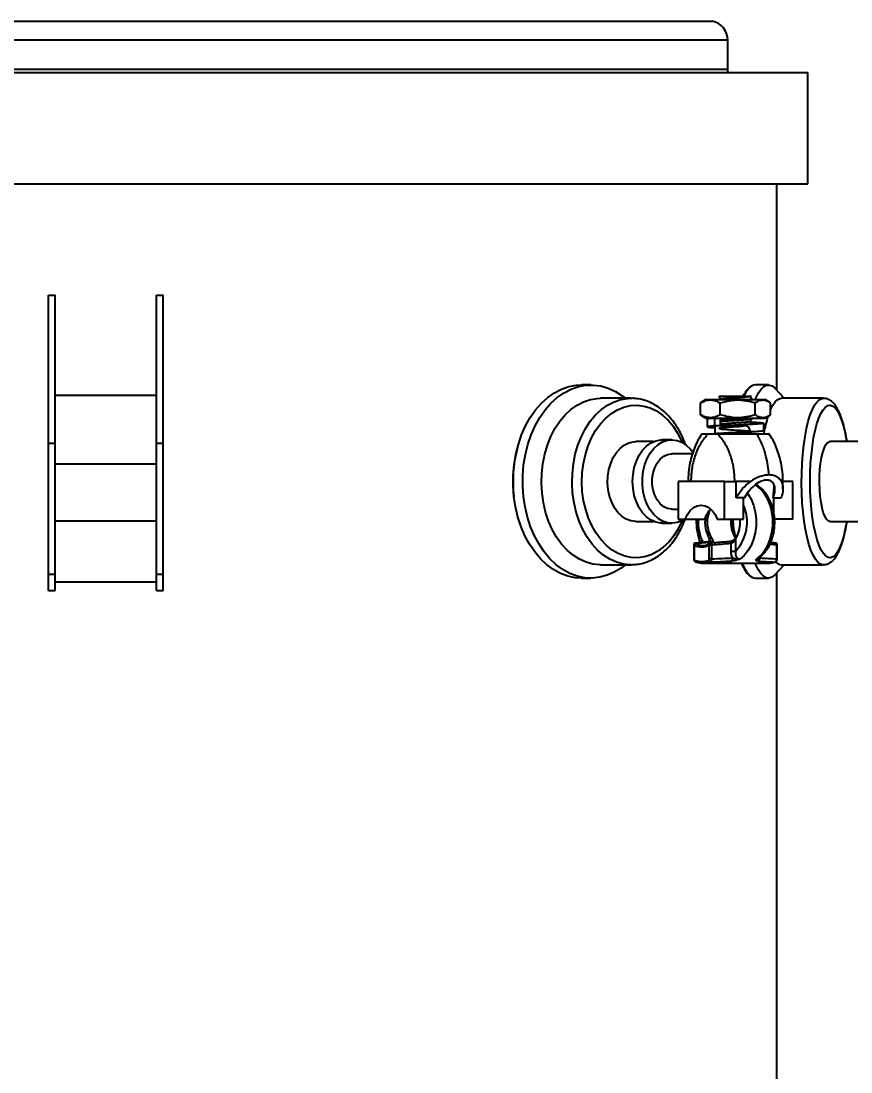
# Model space of a CAD drawing. Header units: millimetres. Extents: x 0 to 6631, y 0 to 4689.
# Drawn here: x 2549.6 to 2803.2, y 3324.1 to 3645.2 of the extents above; entities that cross this region are included whole.
import ezdxf

# ---------------------------------------------------------------- set-up
doc = ezdxf.new("R2010")
doc.units = ezdxf.units.MM
doc.header["$LTSCALE"] = 13
doc.layers.add('几何体', color=7, linetype='Continuous')
doc.layers.add('尺寸', color=3, linetype='Continuous')
doc.styles.add('SLDTEXTSTYLE0', font='hyswlongfangsong.ttf')
doc.dimstyles.new('SLDDIMSTYLE0', dxfattribs={"dimtxt": 50, "dimasz": 40.8, "dimexe": 0, "dimexo": 0.0625, "dimgap": 12.5, "dimtad": 2, "dimdec": 0, "dimrnd": 1e-09, "dimzin": 12, "dimdsep": 46, "dimtxsty": 'SLDTEXTSTYLE0', "dimsah": 1, "dimcen": 0.09, "dimadec": 0, "dimazin": 3, "dimtfac": 1, "dimtdec": 0, "dimtmove": 0, "dimatfit": 0, "dimfxl": 1, "dimfrac": 2, "dimtolj": 1, "dimtzin": 12, "dimarcsym": 0})

# ---------------------------------------------------------------- blocks, each defined once
blk = doc.blocks.new('*D23')
at = {"layer": 'Defpoints', "color": 0, "transparency": 16777216}
for p in [(2605.65, 3931.18), (2575.53, 2610.03), (2915.51, 2610.03)]:
    blk.add_point(p, dxfattribs=at)
at = {"layer": '尺寸', "color": 0, "lineweight": -2, "transparency": 16777216}
for p, q in [((2605.71, 3931.18), (2915.51, 3931.18)), ((2915.51, 3890.38), (2915.51, 2650.83)), ((2575.59, 2610.03), (2915.51, 2610.03))]:
    blk.add_line(p, q, dxfattribs=at)
at = {"layer": '尺寸', "color": 0, "transparency": 16777216}
for points in [[(2908.71, 3890.38), (2922.31, 3890.38), (2915.51, 3931.18)], [(2908.71, 2650.83), (2922.31, 2650.83), (2915.51, 2610.03)]]:
    blk.add_solid(points, dxfattribs=at)
at = {"layer": '尺寸', "color": 0, "transparency": 16777216, "insert": (2953.01, 3270.6), "char_height": 50, "attachment_point": 5, "rotation": 90, "style": 'SLDTEXTSTYLE0'}
blk.add_mtext('\\A1;1321', dxfattribs=at)

msp = doc.modelspace()

# ---------------------------------------------------------------- linework, layer by layer
at = {"layer": '几何体'}
for p, q in [((2390.23, 3645.23), (2760.83, 3645.23)), ((2765.53, 3639.37), (2385.53, 3639.37)), ((2765.53, 3630.53), (2765.53, 3639.37)), ((2362.21, 3629.53), (2790.03, 3629.53)), ((2385.53, 3630.53), (2575.53, 3630.53)), ((2575.53, 3630.53), (2765.53, 3630.53)), ((2790.03, 3595.53), (2790.03, 3629.53)), ((2362.21, 3595.53), (2790.03, 3595.53)), ((2780.53, 3532.43), (2780.53, 3595.53)), ((2558.03, 3561.46), (2560.03, 3561.46)), ((2558.03, 3516.2), (2558.03, 3561.46)), ((2560.03, 3516.2), (2560.03, 3561.46)), ((2591.03, 3561.46), (2593.03, 3561.46)), ((2591.03, 3516.2), (2591.03, 3561.46)), ((2593.03, 3516.2), (2593.03, 3561.46)), ((2723.74, 3534.03), (2720.83, 3534.03)), ((2777.99, 3534.03), (2774.01, 3534.03)), ((2782.83, 3529.96), (2780.04, 3532.95)), ((2560.03, 3530.88), (2591.03, 3530.88)), ((2735.96, 3529.96), (2726.62, 3529.96)), ((2735.96, 3529.96), (2736.38, 3529.95)), ((2758.9, 3529.63), (2757.57, 3528.77)), ((2758.9, 3529.63), (2776.94, 3529.63)), ((2762.92, 3530.56), (2762.92, 3530.33)), ((2762.92, 3530.56), (2764.39, 3530.56)), ((2772.92, 3529.63), (2772.92, 3529.78)), ((2778.28, 3528.77), (2776.94, 3529.63)), ((2794.69, 3529.96), (2781.93, 3529.96)), ((2757.58, 3528.75), (2757.21, 3528.53)), ((2757.21, 3524.93), (2757.21, 3528.53)), ((2763.23, 3524.93), (2763.23, 3528.53)), ((2773.94, 3524.93), (2773.94, 3528.53)), ((2778.63, 3524.93), (2778.63, 3528.53)), ((2757.21, 3524.93), (2757.58, 3524.72)), ((2757.56, 3524.68), (2758.9, 3523.83)), ((2758.9, 3523.83), (2776.94, 3523.83)), ((2759.3, 3523.55), (2759.3, 3521.25)), ((2761.55, 3521.53), (2761.55, 3523.83)), ((2763.17, 3524.07), (2763.31, 3523.81)), ((2763.36, 3523.87), (2763.25, 3523.64)), ((2763.25, 3523.83), (2763.25, 3521.53)), ((2772.92, 3523.62), (2772.92, 3523.83)), ((2776.94, 3523.83), (2778.28, 3524.68)), ((2763.25, 3521.53), (2761.55, 3521.53)), ((2761.55, 3521.43), (2761.55, 3519.13)), ((2763.25, 3522.01), (2763.31, 3521.9)), ((2763.36, 3521.95), (2763.25, 3521.73)), ((2776.54, 3520.05), (2776.54, 3522.35)), ((2742.87, 3516.72), (2737.46, 3516.72)), ((2748.48, 3517.28), (2745.51, 3517.28)), ((2759.58, 3519.13), (2762.4, 3519.13)), ((2767.93, 3519.44), (2767.93, 3519.44)), ((2806.76, 3516.72), (2796.73, 3516.72)), ((2558.03, 3516.2), (2560.03, 3516.2)), ((2558.03, 3476.2), (2558.03, 3516.2)), ((2560.03, 3476.2), (2560.03, 3516.2)), ((2591.03, 3516.2), (2593.03, 3516.2)), ((2591.03, 3476.2), (2591.03, 3516.2)), ((2593.03, 3476.2), (2593.03, 3516.2)), ((2560.03, 3509.95), (2591.03, 3509.95)), ((2754.77, 3513.03), (2748.48, 3513.03)), ((2750.38, 3504.53), (2750.38, 3493.03)), ((2764.53, 3504.53), (2750.38, 3504.53)), ((2764.53, 3493.03), (2764.53, 3504.53)), ((2764.53, 3504.53), (2768.1, 3504.53)), ((2768.1, 3499.53), (2768.1, 3504.53)), ((2778.11, 3506.53), (2778.02, 3506.53)), ((2782.42, 3502.27), (2782.42, 3504.53)), ((2785.46, 3504.53), (2782.42, 3504.53)), ((2785.46, 3493.03), (2785.46, 3504.53)), ((2770.68, 3499.53), (2771.9, 3501.49)), ((2770.4, 3499.53), (2768.1, 3499.53)), ((2770.68, 3499.53), (2770.4, 3499.53)), ((2770.4, 3493.03), (2770.4, 3499.53)), ((2779.59, 3499.53), (2779.31, 3499.53)), ((2779.59, 3499.53), (2781.89, 3499.53)), ((2779.59, 3495.21), (2779.59, 3499.53)), ((2701.24, 3493.87), (2701.28, 3493.7)), ((2748.48, 3496.03), (2750.38, 3496.03)), ((2560.03, 3492.54), (2591.03, 3492.54)), ((2701.28, 3493.7), (2701.34, 3493.51)), ((2701.34, 3493.51), (2701.36, 3493.46)), ((2737.46, 3492.33), (2742.87, 3492.33)), ((2745.51, 3491.78), (2748.48, 3491.78)), ((2750.38, 3493.03), (2752.58, 3493.03)), ((2752.58, 3493.03), (2758.45, 3493.03)), ((2762.33, 3493.03), (2764.53, 3493.03)), ((2764.53, 3493.03), (2770.4, 3493.03)), ((2785.46, 3493.03), (2779.85, 3493.03)), ((2796.73, 3492.33), (2806.76, 3492.33)), ((2755.15, 3485.2), (2755.15, 3480.9)), ((2755.3, 3485.2), (2755.15, 3485.2)), ((2755.3, 3485.2), (2755.3, 3480.9)), ((2759.9, 3485.2), (2760.56, 3485.2)), ((2759.9, 3480.9), (2759.9, 3485.2)), ((2760, 3486.12), (2760, 3486.92)), ((2760.43, 3486.17), (2760.41, 3486.16)), ((2760.56, 3485.2), (2760.56, 3480.9)), ((2766.24, 3486.17), (2766.23, 3486.17)), ((2766.59, 3483.18), (2766.59, 3485.67)), ((2767.92, 3486.92), (2767.92, 3483.18)), ((2780.58, 3480.9), (2780.58, 3485.2)), ((2780.58, 3485.2), (2780.69, 3485.2)), ((2780.69, 3480.9), (2780.69, 3485.2)), ((2767.92, 3483.18), (2766.59, 3483.18)), ((2726.62, 3479.09), (2735.96, 3479.09)), ((2755.15, 3480.9), (2755.3, 3480.9)), ((2757.95, 3479.56), (2777.89, 3479.56)), ((2760.56, 3480.9), (2759.9, 3480.9)), ((2780.04, 3476.1), (2782.83, 3479.09)), ((2780.69, 3480.9), (2780.58, 3480.9)), ((2781.93, 3479.09), (2794.69, 3479.09)), ((2558.03, 3476.2), (2560.03, 3476.2)), ((2558.03, 3471.22), (2558.03, 3476.2)), ((2560.03, 3471.22), (2560.03, 3476.2)), ((2591.03, 3476.2), (2593.03, 3476.2)), ((2591.03, 3471.22), (2591.03, 3476.2)), ((2593.03, 3471.22), (2593.03, 3476.2)), ((2720.83, 3475.02), (2723.74, 3475.02)), ((2774.01, 3475.02), (2777.99, 3475.02)), ((2780.53, 2962.95), (2780.53, 3476.62)), ((2560.03, 3473.9), (2591.03, 3473.9)), ((2558.03, 3471.22), (2560.03, 3471.22)), ((2591.03, 3471.22), (2593.03, 3471.22))]:
    msp.add_line(p, q, dxfattribs=at)
at = {"layer": '几何体', "flags": 128}
for points in [[(2765.7, 3629.53), (2765.59, 3629.94), (2765.53, 3630.53)], [(2701.43, 3493.66), (2700.7, 3496.74), (2700.22, 3499.92), (2699.99, 3503.15), (2700.01, 3506.4), (2700.28, 3509.63), (2700.8, 3512.8), (2701.57, 3515.86), (2702.57, 3518.79), (2703.79, 3521.55), (2705.21, 3524.09), (2706.83, 3526.41), (2708.62, 3528.45), (2710.55, 3530.21), (2712.61, 3531.65), (2714.77, 3532.76), (2717.01, 3533.53), (2719.28, 3533.95), (2720.83, 3534.03)], [(2704.35, 3493.66), (2703.62, 3496.74), (2703.13, 3499.92), (2702.9, 3503.15), (2702.92, 3506.4), (2703.19, 3509.63), (2703.71, 3512.8), (2704.48, 3515.86), (2705.48, 3518.79), (2706.7, 3521.55), (2708.13, 3524.09), (2709.74, 3526.41), (2711.53, 3528.45), (2713.46, 3530.21), (2715.52, 3531.65), (2717.68, 3532.76), (2719.92, 3533.53), (2722.2, 3533.95), (2724.5, 3534.01), (2726.78, 3533.72), (2729.04, 3533.07), (2731.23, 3532.07), (2733.32, 3530.74), (2734.32, 3529.96)], [(2773.98, 3529.63), (2774.23, 3530.21), (2774.98, 3531.65), (2775.78, 3532.76), (2776.59, 3533.53), (2777.43, 3533.95), (2778.27, 3534.01), (2779.11, 3533.72), (2779.93, 3533.07), (2780.04, 3532.95)], [(2709.91, 3495.16), (2709.24, 3498.02), (2708.82, 3500.97), (2708.65, 3503.98), (2708.73, 3506.99), (2709.06, 3509.96), (2709.64, 3512.86), (2710.45, 3515.65), (2711.5, 3518.27), (2712.75, 3520.71), (2714.2, 3522.92), (2715.83, 3524.86), (2717.6, 3526.53), (2719.51, 3527.88), (2721.51, 3528.91), (2723.59, 3529.59), (2725.7, 3529.92), (2726.62, 3529.96)], [(2719.25, 3495.16), (2718.58, 3498.02), (2718.16, 3500.97), (2717.99, 3503.98), (2718.07, 3506.99), (2718.4, 3509.96), (2718.98, 3512.86), (2719.79, 3515.65), (2720.84, 3518.27), (2722.09, 3520.71), (2723.54, 3522.92), (2725.17, 3524.86), (2726.94, 3526.53), (2728.85, 3527.88), (2730.85, 3528.91), (2732.93, 3529.59), (2735.04, 3529.92), (2735.96, 3529.96)], [(2770.26, 3530.66), (2770.58, 3531.23), (2770.83, 3531.61)], [(2778.63, 3526.54), (2779.32, 3527.88), (2780.06, 3528.91), (2780.82, 3529.59), (2781.59, 3529.92), (2781.93, 3529.96)], [(2788.57, 3495.16), (2788.32, 3498.02), (2788.17, 3500.97), (2788.11, 3503.98), (2788.14, 3506.99), (2788.26, 3509.96), (2788.47, 3512.86), (2788.77, 3515.65), (2789.15, 3518.27), (2789.61, 3520.71), (2790.14, 3522.92), (2790.74, 3524.86), (2791.39, 3526.53), (2792.08, 3527.88), (2792.82, 3528.91), (2793.58, 3529.59), (2794.35, 3529.92), (2794.66, 3529.96)], [(2722.14, 3495.94), (2721.51, 3498.67), (2721.12, 3501.48), (2720.98, 3504.35), (2721.09, 3507.21), (2721.44, 3510.04), (2722.04, 3512.78), (2722.88, 3515.4), (2723.93, 3517.85), (2725.19, 3520.1), (2726.64, 3522.11), (2728.25, 3523.86), (2730, 3525.32), (2731.86, 3526.45), (2733.81, 3527.26), (2735.82, 3527.72), (2737.84, 3527.83), (2739.87, 3527.59), (2741.85, 3527), (2743.77, 3526.07), (2745.6, 3524.81), (2747.3, 3523.24), (2748.85, 3521.39), (2750.23, 3519.28), (2751.41, 3516.95), (2751.62, 3516.48)], [(2791.12, 3495.94), (2790.89, 3498.67), (2790.75, 3501.48), (2790.7, 3504.35), (2790.74, 3507.21), (2790.87, 3510.04), (2791.09, 3512.78), (2791.4, 3515.4), (2791.78, 3517.85), (2792.24, 3520.1), (2792.77, 3522.11), (2793.36, 3523.86), (2794, 3525.32), (2794.68, 3526.45), (2795.4, 3527.26), (2796.13, 3527.72), (2796.87, 3527.83), (2797.61, 3527.59), (2798.34, 3527), (2799.04, 3526.07), (2799.71, 3524.81), (2800.33, 3523.24), (2800.9, 3521.39), (2801.41, 3519.28), (2801.84, 3516.95), (2801.88, 3516.72)], [(2729.45, 3500.03), (2729.02, 3502.01), (2728.85, 3504.07), (2728.91, 3506.13), (2729.23, 3508.15), (2729.78, 3510.07), (2730.55, 3511.82), (2731.53, 3513.37), (2732.67, 3514.66), (2733.95, 3515.66), (2735.33, 3516.34), (2736.77, 3516.68), (2737.46, 3516.72)], [(2736.49, 3504.53), (2736.62, 3506.68), (2737, 3508.77), (2737.63, 3510.74), (2738.49, 3512.54), (2739.55, 3514.1), (2740.78, 3515.38), (2742.14, 3516.36), (2743.61, 3516.99), (2745.12, 3517.26), (2745.51, 3517.28)], [(2752.37, 3493.03), (2751.53, 3492.53), (2750.08, 3491.98), (2748.59, 3491.78), (2747.09, 3491.93), (2745.63, 3492.43), (2744.25, 3493.26), (2742.99, 3494.41), (2741.88, 3495.84), (2740.95, 3497.5), (2740.23, 3499.37), (2739.74, 3501.37), (2739.49, 3503.47), (2739.49, 3505.59), (2739.74, 3507.68), (2740.23, 3509.69), (2740.95, 3511.55), (2741.88, 3513.22), (2742.99, 3514.64), (2744.25, 3515.79), (2745.63, 3516.62), (2747.09, 3517.12), (2748.59, 3517.28), (2750.08, 3517.07), (2751.53, 3516.52), (2752.89, 3515.64), (2754.14, 3514.45), (2754.93, 3513.43)], [(2793.8, 3500.03), (2793.65, 3502.01), (2793.58, 3504.07), (2793.61, 3506.13), (2793.72, 3508.15), (2793.92, 3510.07), (2794.21, 3511.82), (2794.56, 3513.37), (2794.98, 3514.66), (2795.45, 3515.66), (2795.95, 3516.34), (2796.48, 3516.68), (2796.73, 3516.72)], [(2748.48, 3496.03), (2748.38, 3496.03), (2747.15, 3496.24), (2745.97, 3496.8), (2744.9, 3497.7), (2743.98, 3498.88), (2743.25, 3500.31), (2742.75, 3501.92), (2742.5, 3503.65), (2742.5, 3505.41), (2742.75, 3507.13), (2743.25, 3508.74), (2743.98, 3510.17), (2744.9, 3511.36), (2745.97, 3512.25), (2747.15, 3512.82), (2748.38, 3513.03), (2748.48, 3513.03)], [(2745.51, 3491.78), (2745.12, 3491.79), (2743.61, 3492.06), (2742.14, 3492.7), (2740.78, 3493.67), (2739.55, 3494.96), (2738.49, 3496.52), (2737.63, 3498.31), (2737, 3500.28), (2736.62, 3502.37), (2736.49, 3504.53)], [(2774.35, 3480.83), (2775.65, 3481.94), (2776.8, 3483.34), (2777.76, 3485), (2778.5, 3486.87), (2779.01, 3488.89), (2779.27, 3491), (2779.27, 3493.15), (2779.01, 3495.26), (2778.5, 3497.28), (2777.75, 3499.15), (2776.79, 3500.8), (2775.64, 3502.2), (2774.34, 3503.3), (2773.96, 3503.55)], [(2771.58, 3500.96), (2771.7, 3500.8), (2772.66, 3499.15), (2773.41, 3497.28), (2773.92, 3495.26), (2774.18, 3493.15), (2774.18, 3491), (2773.92, 3488.89), (2773.41, 3486.87), (2772.67, 3485), (2771.71, 3483.34), (2770.56, 3481.94), (2769.26, 3480.83)], [(2737.46, 3492.33), (2737.42, 3492.33), (2735.96, 3492.52), (2734.55, 3493.05), (2733.22, 3493.91), (2732.01, 3495.08), (2730.96, 3496.51), (2730.1, 3498.18), (2729.45, 3500.03)], [(2752.58, 3493.03), (2753.23, 3494.47), (2754.09, 3495.67), (2755.11, 3496.57), (2756.25, 3497.14), (2757.46, 3497.33), (2758.66, 3497.14), (2759.8, 3496.57), (2760.83, 3495.67), (2761.68, 3494.47), (2762.33, 3493.03)], [(2796.73, 3492.33), (2796.72, 3492.33), (2796.19, 3492.52), (2795.67, 3493.05), (2795.18, 3493.91), (2794.74, 3495.08), (2794.35, 3496.51), (2794.04, 3498.18), (2793.8, 3500.03)], [(2726.62, 3479.09), (2726.48, 3479.09), (2724.35, 3479.3), (2722.26, 3479.85), (2720.23, 3480.76), (2718.29, 3481.99), (2716.46, 3483.55), (2714.78, 3485.39), (2713.26, 3487.51), (2711.93, 3489.87), (2710.81, 3492.43), (2709.91, 3495.16)], [(2736, 3479.09), (2735.82, 3479.09), (2733.69, 3479.3), (2731.6, 3479.85), (2729.57, 3480.76), (2727.63, 3481.99), (2725.8, 3483.55), (2724.12, 3485.39), (2722.6, 3487.51), (2721.27, 3489.87), (2720.15, 3492.43), (2719.25, 3495.16)], [(2751.62, 3492.58), (2751.54, 3492.41), (2750.39, 3490.05), (2749.03, 3487.91), (2747.5, 3486.03), (2745.81, 3484.43), (2744, 3483.13), (2742.1, 3482.15), (2740.12, 3481.52), (2738.1, 3481.23), (2736.07, 3481.3), (2734.06, 3481.71), (2732.1, 3482.48), (2730.23, 3483.58), (2728.46, 3484.99), (2726.83, 3486.71), (2725.37, 3488.69), (2724.08, 3490.91), (2723, 3493.34), (2722.14, 3495.94)], [(2794.67, 3479.09), (2794.64, 3479.09), (2793.86, 3479.3), (2793.09, 3479.85), (2792.35, 3480.76), (2791.64, 3481.99), (2790.97, 3483.55), (2790.35, 3485.39), (2789.8, 3487.51), (2789.31, 3489.87), (2788.9, 3492.43), (2788.57, 3495.16)], [(2801.88, 3492.33), (2801.46, 3490.05), (2800.97, 3487.91), (2800.41, 3486.03), (2799.79, 3484.43), (2799.13, 3483.13), (2798.43, 3482.15), (2797.71, 3481.52), (2796.97, 3481.23), (2796.22, 3481.3), (2795.49, 3481.71), (2794.77, 3482.48), (2794.09, 3483.58), (2793.44, 3484.99), (2792.84, 3486.71), (2792.31, 3488.69), (2791.84, 3490.91), (2791.44, 3493.34), (2791.12, 3495.94)], [(2720.83, 3475.02), (2718.93, 3475.14), (2716.66, 3475.62), (2714.43, 3476.44), (2712.29, 3477.61), (2710.24, 3479.1), (2708.33, 3480.9), (2706.57, 3482.99), (2704.98, 3485.34), (2703.58, 3487.92), (2702.4, 3490.7), (2701.43, 3493.66)], [(2734.32, 3479.09), (2733.01, 3478.09), (2730.89, 3476.8), (2728.69, 3475.86), (2726.43, 3475.26), (2724.14, 3475.02), (2721.84, 3475.14), (2719.57, 3475.62), (2717.34, 3476.44), (2715.2, 3477.61), (2713.16, 3479.1), (2711.24, 3480.9), (2709.48, 3482.99), (2707.89, 3485.34), (2706.5, 3487.92), (2705.31, 3490.7), (2704.35, 3493.66)], [(2760.56, 3485.2), (2760.55, 3485.32), (2760.51, 3485.44), (2760.46, 3485.54), (2760.4, 3485.62), (2760.33, 3485.67), (2760.25, 3485.69), (2760.22, 3485.69)], [(2766.59, 3485.67), (2766.57, 3485.8), (2766.53, 3485.92), (2766.47, 3486.03), (2766.4, 3486.11), (2766.32, 3486.15), (2766.24, 3486.17), (2766.24, 3486.17)], [(2767.92, 3487.25), (2767.89, 3487.25), (2767.83, 3487.26)], [(2755.84, 3479.93), (2755.77, 3479.94), (2755.71, 3479.96), (2755.66, 3480.01), (2755.61, 3480.07), (2755.58, 3480.14), (2755.56, 3480.23), (2755.56, 3480.32), (2755.57, 3480.41)], [(2780.04, 3476.1), (2779.8, 3475.86), (2778.98, 3475.26), (2778.14, 3475.02), (2777.3, 3475.14), (2776.46, 3475.62), (2775.65, 3476.44), (2774.87, 3477.61), (2774.12, 3479.1), (2773.92, 3479.56)], [(2780.08, 3479.94), (2780.07, 3479.94), (2780, 3479.93)]]:
    msp.add_lwpolyline(points, dxfattribs=at)
at = {"layer": '几何体'}
for centre, radius, start, end in [((2759.53, 3639.37), 6, 0, 77.4982), ((2779.05, 3526.7), 9.45, 139.5179, 155.0946), ((2774.23, 3531.12), 2.92, 94.164, 143.9239), ((2817.17, 3512.05), 41.24, 162.5827, 170.0065), ((2740.32, 3504.52), 40.38, 165.7968, 186.4822), ((2758.33, 3492.14), 13.12, 316.929, 23.1652), ((2765.38, 3490.81), 7.28, 133.27, 162.2537), ((2768.61, 3492.09), 9.34, 156.9398, 211.1312), ((2770.09, 3491.95), 13.56, 175.4652, 206.8077), ((2768.55, 3492.06), 9.97, 170.4757, 211.0413), ((2775.66, 3492.02), 9.16, 173.6878, 211.3073), ((2842.2, 3501.3), 76.01, 186.2472, 189.9497), ((2842.92, 3501.14), 76.37, 186.1023, 190.4597), ((2759.58, 3492.01), 9.77, 328.632, 5.9914), ((2760.18, 3492.02), 9.16, 328.6927, 6.3122), ((2755.65, 3485.2), 0.5, 94.7848, 180), ((2755.9, 3485.03), 0.625, 99.0266, 164.6368), ((2757.6, 3488.48), 4.01, 234.9833, 305.0167), ((2755.63, 3485.37), 0.321, 58.4671, 94.5217), ((2757.95, 3488.71), 3.74, 234.9833, 305.0167), ((2760.22, 3485.35), 0.355, 133.2321, 206.2088), ((2760.25, 3485.2), 0.5, 93.8311, 123.808), ((2760.7, 3486.38), 0.884, 95.519, 142.214), ((2760.45, 3485.83), 0.335, 50.187, 95.6652), ((2768.09, 3487.11), 0.258, 161.3251, 226.5901), ((2767.99, 3487.09), 0.172, 82.6379, 143.4439), ((2780.19, 3485.2), 0.5, 0, 85.2152), ((2780.14, 3485.26), 0.447, 352.1429, 77.8582), ((2766.01, 3481.04), 1.04, 307.5283, 6.816), ((2774.36, 3481.14), 1.04, 297.6333, 1.6487), ((2757.6, 3486.17), 6.1, 250.5778, 289.4222), ((2757.95, 3485.92), 6.35, 250.5778, 289.4222), ((2760.16, 3480.46), 0.538, 184.6038, 259.5179), ((2782.53, 3485.03), 13.95, 203.0786, 213.4459), ((2781.21, 3483.8), 12.03, 200.6041, 219.1718), ((2777.88, 3485.98), 6.41, 270.1089, 289.3588), ((2782.1, 3481.52), 2.43, 221.1882, 266.0722), ((2774.26, 3477.99), 2.98, 216.9358, 265.2772)]:
    msp.add_arc(centre, radius, start, end, dxfattribs=at)
for centre, major_axis, ratio, start_param, end_param in [((2737.25, 3492.06), (43.35, 0), 0.1638, 5.154621, 5.28286), ((2737.56, 3492.06), (53.74, 0), 0.141421, 5.154621, 5.28286), ((2798.98, 3492.06), (42.99, 0), 0.176777, 4.213252, 4.270157), ((2741.08, 3492.06), (81.32, 0), 0.141421, 4.954355, 5.037412), ((2796.17, 3492.06), (65.05, 0), 0.176777, 4.387366, 4.470423), ((2740.45, 3492.06), (82.02, 0), 0.152394, 4.953806, 5.037412), ((2795.39, 3492.06), (64.35, 0), 0.19426, 4.387366, 4.470972)]:
    msp.add_ellipse(centre, major_axis=major_axis, ratio=ratio, start_param=start_param, end_param=end_param, dxfattribs=at)
for points, knots in [([(2771.54, 3532.66), (2771.4, 3532.52), (2771.18, 3532.3), (2770.98, 3531.96), (2770.91, 3531.83)], [0, 0, 0, 0, 0.62368, 1, 1, 1, 1]), ([(2752.64, 3515.78), (2752.42, 3516.39), (2751.89, 3517.85), (2750.81, 3519.98), (2749.46, 3522.17), (2747.92, 3524.13), (2746.22, 3525.85), (2744.39, 3527.29), (2742.44, 3528.44), (2740.42, 3529.28), (2738.4, 3529.81), (2737.05, 3529.9), (2736.42, 3529.94)], [0, 0, 0, 0, 0.074455, 0.179455, 0.28452, 0.389543, 0.494372, 0.598791, 0.70256, 0.805476, 0.907462, 1, 1, 1, 1]), ([(2757.21, 3528.53), (2757.74, 3528.79), (2758.8, 3529.34), (2760.38, 3529.53), (2761.87, 3529.23), (2762.77, 3528.76), (2763.23, 3528.53)], [0, 0, 0, 0, 0.267276, 0.541818, 0.768445, 1, 1, 1, 1]), ([(2764.39, 3530.56), (2763.99, 3530.52), (2763.21, 3530.44), (2762.79, 3530.37), (2762.92, 3530.33), (2762.92, 3530.33)], [0, 0, 0, 0, 0.500779, 0.998775, 1, 1, 1, 1]), ([(2762.92, 3530.32), (2762.99, 3530.19), (2763.11, 3529.94), (2763.24, 3529.69), (2763.31, 3529.56)], [0, 0, 0, 0, 0.500002, 1, 1, 1, 1]), ([(2763.23, 3528.53), (2764.48, 3528.87), (2766.62, 3529.46), (2769.81, 3529.48), (2772.12, 3529.08), (2773.48, 3528.66), (2773.94, 3528.53)], [0, 0, 0, 0, 0.356439, 0.608129, 0.868454, 1, 1, 1, 1]), ([(2772.53, 3530.54), (2772.53, 3530.54), (2772.57, 3530.5), (2772.29, 3530.41), (2771.27, 3530.29), (2769.73, 3530.17), (2767.92, 3530.05), (2766.1, 3529.93), (2764.59, 3529.81), (2763.62, 3529.71), (2763.49, 3529.64), (2763.44, 3529.62)], [0, 0, 0, 0, 0.011041, 0.141807, 0.271691, 0.401574, 0.53234, 0.66198, 0.792346, 0.922711, 1, 1, 1, 1]), ([(2764.39, 3530.56), (2764.83, 3530.56), (2765.71, 3530.56), (2767.38, 3530.56), (2769.04, 3530.56), (2770.56, 3530.56), (2771.74, 3530.56), (2772.45, 3530.56), (2772.6, 3530.56), (2772.53, 3530.56), (2772.51, 3530.56)], [0, 0, 0, 0, 0.1408, 0.281601, 0.422095, 0.560119, 0.697396, 0.832652, 0.966706, 1, 1, 1, 1]), ([(2772.92, 3529.78), (2772.89, 3529.74), (2772.84, 3529.69), (2772.35, 3529.64), (2772.25, 3529.63)], [0, 0, 0, 0, 0.7879544, 1, 1, 1, 1]), ([(2772.92, 3529.79), (2772.85, 3529.92), (2772.73, 3530.17), (2772.6, 3530.42), (2772.54, 3530.54)], [0, 0, 0, 0, 0.500002, 1, 1, 1, 1]), ([(2773.94, 3528.53), (2774.35, 3528.79), (2775.18, 3529.34), (2776.41, 3529.53), (2777.58, 3529.23), (2778.28, 3528.76), (2778.63, 3528.53)], [0, 0, 0, 0, 0.267276, 0.541818, 0.768445, 1, 1, 1, 1]), ([(2801.96, 3516.72), (2801.92, 3517.04), (2801.75, 3518.18), (2801.39, 3519.99), (2800.88, 3522.11), (2800.29, 3524.02), (2799.61, 3525.72), (2798.83, 3527.21), (2797.97, 3528.37), (2797.04, 3529.21), (2796.09, 3529.72), (2795.26, 3529.97), (2794.78, 3529.93), (2794.64, 3529.92)], [0, 0, 0, 0, 0.042484, 0.151754, 0.261796, 0.373015, 0.486062, 0.601963, 0.721793, 0.813517, 0.894219, 0.969901, 1, 1, 1, 1]), ([(2763.23, 3524.93), (2762.7, 3524.66), (2761.64, 3524.12), (2760.06, 3523.93), (2758.56, 3524.23), (2757.66, 3524.69), (2757.21, 3524.93)], [0, 0, 0, 0, 0.267276, 0.541818, 0.768445, 1, 1, 1, 1]), ([(2761.55, 3523.83), (2761.09, 3523.79), (2760.16, 3523.73), (2759.42, 3523.63), (2759.37, 3523.57), (2759.35, 3523.54)], [0, 0, 0, 0, 0.35429, 0.711023, 1, 1, 1, 1]), ([(2773.94, 3524.93), (2773.48, 3524.79), (2772.15, 3524.38), (2769.84, 3523.98), (2766.65, 3523.99), (2764.48, 3524.58), (2763.23, 3524.93)], [0, 0, 0, 0, 0.131547, 0.383647, 0.643559, 1, 1, 1, 1]), ([(2771.79, 3523.83), (2771.69, 3523.81), (2771.24, 3523.76), (2769.85, 3523.67), (2767.93, 3523.55), (2765.94, 3523.43), (2764.34, 3523.31), (2763.39, 3523.22), (2763.26, 3523.18), (2763.25, 3523.17)], [0, 0, 0, 0, 0.0567076, 0.2398679, 0.424271, 0.6070886, 0.7909277, 0.9747669, 1, 1, 1, 1]), ([(2772.92, 3523.62), (2772.84, 3523.58), (2772.69, 3523.5), (2771.54, 3523.38), (2769.89, 3523.26), (2767.92, 3523.14), (2765.95, 3523.02), (2764.34, 3522.9), (2763.39, 3522.81), (2763.26, 3522.77), (2763.25, 3522.76)], [0, 0, 0, 0, 0.140379, 0.280153, 0.419926, 0.560648, 0.700161, 0.840452, 0.980744, 1, 1, 1, 1]), ([(2772.51, 3522.86), (2772.45, 3522.82), (2772.31, 3522.74), (2771.26, 3522.62), (2769.74, 3522.51), (2767.92, 3522.38), (2766.1, 3522.27), (2764.59, 3522.15), (2763.62, 3522.04), (2763.49, 3521.98), (2763.44, 3521.95)], [0, 0, 0, 0, 0.123439, 0.256102, 0.388766, 0.52233, 0.654745, 0.787901, 0.921057, 1, 1, 1, 1]), ([(2772.54, 3522.86), (2772.6, 3522.98), (2772.73, 3523.23), (2772.85, 3523.48), (2772.92, 3523.61)], [0, 0, 0, 0, 0.499998, 1, 1, 1, 1]), ([(2772.92, 3522.12), (2772.85, 3522.25), (2772.73, 3522.5), (2772.6, 3522.74), (2772.54, 3522.87)], [0, 0, 0, 0, 0.507352, 1, 1, 1, 1]), ([(2778.63, 3524.93), (2778.22, 3524.66), (2777.39, 3524.12), (2776.16, 3523.93), (2775, 3524.23), (2774.3, 3524.69), (2773.94, 3524.93)], [0, 0, 0, 0, 0.267276, 0.541818, 0.768445, 1, 1, 1, 1]), ([(2761.55, 3521.53), (2761.08, 3521.49), (2760.15, 3521.43), (2759.41, 3521.32), (2759.21, 3521.23), (2759.63, 3521.12), (2760.43, 3521.04), (2761.26, 3520.99), (2761.57, 3520.96)], [0, 0, 0, 0, 0.177597, 0.356419, 0.53299, 0.712058, 0.888972, 1, 1, 1, 1]), ([(2772.71, 3522.71), (2773.27, 3522.68), (2774.46, 3522.62), (2775.65, 3522.53), (2776.44, 3522.42), (2776.62, 3522.33), (2776.22, 3522.22), (2775.25, 3522.13), (2773.55, 3522.01), (2770.91, 3521.88), (2767.51, 3521.72), (2764.11, 3521.58), (2762.4, 3521.48), (2761.55, 3521.43)], [0, 0, 0, 0, 0.068232, 0.145893, 0.224089, 0.301301, 0.379605, 0.456967, 0.534948, 0.650962, 0.76776, 0.883558, 1, 1, 1, 1]), ([(2776.49, 3520.05), (2776.51, 3520.04), (2776.6, 3520), (2776.19, 3519.92), (2775.26, 3519.83), (2773.54, 3519.71), (2770.91, 3519.58), (2767.51, 3519.42), (2764.11, 3519.28), (2762.4, 3519.18), (2761.55, 3519.13)], [0, 0, 0, 0, 0.019639, 0.129509, 0.238057, 0.347474, 0.510256, 0.674138, 0.836617, 1, 1, 1, 1]), ([(2772.55, 3519.67), (2772.29, 3520.46), (2771.84, 3521.84), (2769.86, 3521.26), (2767.93, 3521.24), (2765.96, 3521.1), (2764.29, 3520.98), (2763.18, 3520.86), (2762.79, 3520.74), (2763.18, 3520.62), (2764.29, 3520.5), (2765.96, 3520.38), (2767.92, 3520.26), (2769.88, 3520.14), (2771.55, 3520.02), (2772.66, 3519.9), (2773.05, 3519.78), (2772.66, 3519.66), (2771.55, 3519.54), (2769.88, 3519.43), (2767.94, 3519.3), (2766.25, 3519.21), (2765.47, 3519.15), (2765.22, 3519.13)], [0, 0, 0, 0, 0.065694, 0.113535, 0.161701, 0.209452, 0.25747, 0.305489, 0.35324, 0.401406, 0.449247, 0.497088, 0.545254, 0.593005, 0.641023, 0.689042, 0.736793, 0.784959, 0.8328, 0.880641, 0.928807, 0.976558, 1, 1, 1, 1]), ([(2772.67, 3522.62), (2773.12, 3522.57), (2774.06, 3522.47), (2774.38, 3522.33), (2773.79, 3522.17), (2772.28, 3522.03), (2770.2, 3521.88), (2768.64, 3521.79), (2767.91, 3521.74)], [0, 0, 0, 0, 0.162151, 0.33321, 0.505751, 0.67713, 0.848509, 1, 1, 1, 1]), ([(2772.54, 3519.02), (2772.6, 3519.15), (2772.73, 3519.4), (2772.85, 3519.65), (2772.92, 3519.77)], [0, 0, 0, 0, 0.499998, 1, 1, 1, 1]), ([(2757.75, 3519.12), (2757.71, 3519.07), (2756.76, 3517.92), (2755.74, 3515.71), (2754.61, 3512.72), (2753.95, 3510.16), (2753.51, 3507.4), (2753.45, 3505.5), (2753.42, 3504.53)], [0, 0, 0, 0, 0.014717, 0.31167, 0.472146, 0.640396, 0.816362, 1, 1, 1, 1]), ([(2759.58, 3519.13), (2758.8, 3518.22), (2757.25, 3516.41), (2755.59, 3512.8), (2754.48, 3508.79), (2754.34, 3505.95), (2754.27, 3504.53)], [0, 0, 0, 0, 0.249999, 0.5, 0.750001, 1, 1, 1, 1]), ([(2757.75, 3519.13), (2757.74, 3519.13), (2757.65, 3519.13), (2757.86, 3519.13), (2758.44, 3519.13), (2759.2, 3519.13), (2759.58, 3519.13)], [0, 0, 0, 0, 0.038129, 0.351432, 0.669557, 1, 1, 1, 1]), ([(2767.71, 3504.53), (2767.64, 3505.95), (2767.5, 3508.79), (2766.4, 3512.8), (2764.73, 3516.41), (2763.18, 3518.22), (2762.4, 3519.13)], [0, 0, 0, 0, 0.249999, 0.5, 0.750001, 1, 1, 1, 1]), ([(2762.4, 3519.13), (2762.84, 3519.13), (2763.7, 3519.13), (2765.29, 3519.13), (2766.98, 3519.13), (2769.24, 3519.13), (2771.91, 3519.13), (2773.61, 3519.13), (2774.47, 3519.13)], [0, 0, 0, 0, 0.127417, 0.250118, 0.370814, 0.500407, 0.749559, 1, 1, 1, 1]), ([(2774.46, 3519.13), (2775.2, 3519.13), (2776.69, 3519.13), (2777.88, 3519.13), (2778.04, 3519.13), (2778.09, 3519.13)], [0, 0, 0, 0, 0.404701, 0.811226, 1, 1, 1, 1]), ([(2778.11, 3506.53), (2778.03, 3507.5), (2777.85, 3509.46), (2777.19, 3512.62), (2776.14, 3515.95), (2775.02, 3518.07), (2774.47, 3519.13)], [0, 0, 0, 0, 0.2138674, 0.4277366, 0.7138671, 1, 1, 1, 1]), ([(2782.42, 3504.53), (2782.39, 3505.5), (2782.33, 3507.4), (2781.88, 3510.16), (2781.24, 3512.72), (2780.11, 3515.71), (2779.08, 3517.92), (2778.13, 3519.07), (2778.08, 3519.12)], [0, 0, 0, 0, 0.183609, 0.359529, 0.527724, 0.688164, 0.985028, 1, 1, 1, 1]), ([(2768.1, 3499.53), (2768.57, 3500.3), (2769.56, 3501.92), (2771.21, 3503.56), (2772.24, 3504.34), (2772.49, 3504.53)], [0, 0, 0, 0, 0.410682, 0.858247, 1, 1, 1, 1]), ([(2772.49, 3504.53), (2772.15, 3504.53), (2771.5, 3504.53), (2770.57, 3504.53), (2769.74, 3504.53), (2768.99, 3504.53), (2768.44, 3504.53), (2768.16, 3504.53), (2768.1, 3504.53)], [0, 0, 0, 0, 0.233975, 0.449095, 0.621735, 0.7798, 0.949594, 1, 1, 1, 1]), ([(2771.9, 3501.49), (2772.45, 3502.1), (2773.55, 3503.32), (2775.34, 3504.54), (2776.93, 3505.1), (2778.16, 3505.06), (2779.09, 3504.53), (2779.71, 3503.55), (2779.9, 3502.45), (2779.86, 3501.7), (2779.85, 3501.51)], [0, 0, 0, 0, 0.164954, 0.330688, 0.448443, 0.566554, 0.678375, 0.801387, 0.947726, 1, 1, 1, 1]), ([(2778.02, 3506.53), (2777.56, 3506.49), (2776.63, 3506.43), (2774.75, 3505.91), (2773.36, 3505.06), (2772.49, 3504.53)], [0, 0, 0, 0, 0.266654, 0.541385, 1, 1, 1, 1]), ([(2774.7, 3480.88), (2774.96, 3481.06), (2775.67, 3481.56), (2776.7, 3482.59), (2777.75, 3484), (2778.61, 3485.63), (2779.27, 3487.42), (2779.71, 3489.34), (2779.91, 3491.33), (2779.88, 3493.33), (2779.61, 3495.31), (2779.11, 3497.21), (2778.38, 3498.99), (2777.44, 3500.6), (2776.3, 3501.98), (2775.18, 3502.99), (2774.4, 3503.42), (2774.11, 3503.58)], [0, 0, 0, 0, 0.039924, 0.108372, 0.177567, 0.247614, 0.318121, 0.388789, 0.459499, 0.530263, 0.601143, 0.672192, 0.743471, 0.814978, 0.88651, 0.95765, 1, 1, 1, 1]), ([(2781.95, 3504.53), (2781.68, 3504.93), (2781.08, 3505.81), (2779.68, 3506.42), (2778.57, 3506.49), (2778.11, 3506.52)], [0, 0, 0, 0, 0.327432, 0.722961, 1, 1, 1, 1]), ([(2779.58, 3503.61), (2779.59, 3503.05), (2779.6, 3501.68), (2779.42, 3500.33), (2779.31, 3499.53)], [0, 0, 0, 0, 0.407702, 1, 1, 1, 1]), ([(2781.95, 3504.53), (2782.15, 3503.95), (2782.57, 3502.72), (2782.33, 3500.87), (2781.96, 3499.76), (2781.89, 3499.53)], [0, 0, 0, 0, 0.410645, 0.877492, 1, 1, 1, 1]), ([(2782.4, 3504.53), (2782.4, 3504.53), (2782.41, 3504.53), (2782.16, 3504.53), (2781.95, 3504.53)], [0, 0, 0, 0, 0.15842, 1, 1, 1, 1]), ([(2779.85, 3501.51), (2779.76, 3501.04), (2779.64, 3500.4), (2779.39, 3499.72), (2779.31, 3499.53)], [0, 0, 0, 0, 0.711751, 1, 1, 1, 1]), ([(2736, 3479.11), (2736.6, 3479.13), (2737.9, 3479.17), (2739.87, 3479.61), (2741.88, 3480.34), (2743.81, 3481.38), (2745.64, 3482.71), (2747.36, 3484.31), (2748.93, 3486.17), (2750.34, 3488.26), (2751.58, 3490.54), (2752.24, 3492.2), (2752.57, 3493.03)], [0, 0, 0, 0, 0.0864, 0.185842, 0.285483, 0.385683, 0.486652, 0.58842, 0.690879, 0.793846, 0.897134, 1, 1, 1, 1]), ([(2755.99, 3493.03), (2755.98, 3492.96), (2755.9, 3492.24), (2755.97, 3490.83), (2756.22, 3488.86), (2756.64, 3487.17), (2757.05, 3486.22), (2757.22, 3485.85)], [0, 0, 0, 0, 0.025125, 0.29225, 0.559805, 0.827994, 1, 1, 1, 1]), ([(2794.65, 3479.14), (2794.83, 3479.13), (2795.37, 3479.09), (2796.23, 3479.39), (2797.14, 3479.92), (2797.98, 3480.7), (2798.77, 3481.76), (2799.52, 3483.14), (2800.22, 3484.85), (2800.84, 3486.79), (2801.36, 3488.94), (2801.74, 3490.79), (2801.91, 3491.98), (2801.96, 3492.33)], [0, 0, 0, 0, 0.038813, 0.117313, 0.196646, 0.283515, 0.383752, 0.49763, 0.615188, 0.729881, 0.842139, 0.952821, 1, 1, 1, 1]), ([(2760.41, 3486.16), (2760.02, 3486.12), (2758.42, 3485.94), (2756.82, 3485.8), (2755.61, 3485.69)], [0, 0, 0, 0, 0.243288, 1, 1, 1, 1]), ([(2760.28, 3486.1), (2760.28, 3486.11), (2760.28, 3486.24), (2760.17, 3486.52), (2760.05, 3486.8), (2760, 3486.92)], [0, 0, 0, 0, 0.049894, 0.588502, 1, 1, 1, 1]), ([(2766.23, 3486.17), (2765.74, 3486.12), (2763.74, 3485.94), (2761.73, 3485.8), (2760.22, 3485.69)], [0, 0, 0, 0, 0.243288, 1, 1, 1, 1]), ([(2760.62, 3487.26), (2760.69, 3487.15), (2760.86, 3486.87), (2761.01, 3486.54), (2761.02, 3486.29), (2760.91, 3486.14), (2760.74, 3486.11), (2760.66, 3486.09)], [0, 0, 0, 0, 0.1911299, 0.4550454, 0.6403401, 0.8183796, 1, 1, 1, 1]), ([(2767.53, 3486.83), (2767.47, 3486.77), (2767.33, 3486.61), (2767, 3486.41), (2766.64, 3486.25), (2766.38, 3486.18), (2766.27, 3486.17), (2766.23, 3486.17)], [0, 0, 0, 0, 0.171216, 0.456142, 0.692976, 0.895126, 1, 1, 1, 1]), ([(2767.92, 3486.92), (2767.83, 3486.74), (2767.67, 3486.42), (2767.33, 3486.05), (2767.02, 3485.82), (2766.8, 3485.72), (2766.67, 3485.68), (2766.62, 3485.67), (2766.59, 3485.67)], [0, 0, 0, 0, 0.322413, 0.569131, 0.760582, 0.899161, 0.941211, 1, 1, 1, 1]), ([(2767.84, 3487.2), (2767.82, 3487.15), (2767.74, 3487.02), (2767.61, 3486.9), (2767.53, 3486.83)], [0, 0, 0, 0, 0.362755, 1, 1, 1, 1]), ([(2780.23, 3485.69), (2779.82, 3485.73), (2779.29, 3485.77), (2778.76, 3485.83), (2778.64, 3485.84)], [0, 0, 0, 0, 0.7751741, 1, 1, 1, 1]), ([(2767.05, 3481.17), (2766.93, 3481.42), (2766.65, 3482.04), (2766.61, 3482.76), (2766.59, 3483.18)], [0, 0, 0, 0, 0.413036, 1, 1, 1, 1]), ([(2767.05, 3481.17), (2767.25, 3481.1), (2767.67, 3480.95), (2768.38, 3480.79), (2768.92, 3480.78), (2769.2, 3480.82), (2769.25, 3480.83), (2769.26, 3480.83)], [0, 0, 0, 0, 0.300437, 0.634414, 0.924764, 0.99629, 1, 1, 1, 1]), ([(2767.92, 3483.18), (2767.89, 3482.87), (2767.85, 3482.38), (2767.99, 3481.81), (2768.17, 3481.41), (2768.36, 3481.16), (2768.66, 3480.94), (2768.93, 3480.82), (2769.18, 3480.83), (2769.26, 3480.83)], [0, 0, 0, 0, 0.269326, 0.428414, 0.525733, 0.691221, 0.735093, 0.916205, 1, 1, 1, 1]), ([(2774.35, 3480.83), (2774.35, 3480.83), (2774.37, 3480.82), (2774.49, 3480.78), (2774.71, 3480.79), (2774.98, 3480.95), (2775.26, 3481.1), (2775.4, 3481.17)], [0, 0, 0, 0, 0.0037098, 0.0752361, 0.3655855, 0.6995634, 1, 1, 1, 1]), ([(2755.16, 3480.9), (2755.16, 3480.84), (2755.16, 3480.64), (2755.27, 3480.35), (2755.48, 3480.08), (2755.68, 3479.95), (2755.79, 3479.93), (2755.81, 3479.93)], [0, 0, 0, 0, 0.140416, 0.44922, 0.717794, 0.962793, 1, 1, 1, 1]), ([(2755.3, 3480.9), (2755.3, 3480.84), (2755.31, 3480.73), (2755.37, 3480.58), (2755.46, 3480.47), (2755.53, 3480.43), (2755.57, 3480.41)], [0, 0, 0, 0, 0.252044, 0.504046, 0.757121, 1, 1, 1, 1]), ([(2759.63, 3480.41), (2759.66, 3480.43), (2759.74, 3480.47), (2759.83, 3480.59), (2759.89, 3480.74), (2759.89, 3480.85), (2759.9, 3480.9)], [0, 0, 0, 0, 0.25538, 0.510786, 0.765429, 1, 1, 1, 1]), ([(2760.56, 3480.9), (2760.56, 3480.8), (2760.55, 3480.58), (2760.44, 3480.28), (2760.28, 3480.04), (2760.13, 3479.96), (2760.06, 3479.93)], [0, 0, 0, 0, 0.235074, 0.489904, 0.745094, 1, 1, 1, 1]), ([(2769.26, 3480.83), (2769.25, 3480.83), (2769.19, 3480.81), (2768.93, 3480.7), (2768.37, 3480.51), (2767.51, 3480.3), (2766.94, 3480.25), (2766.65, 3480.22)], [0, 0, 0, 0, 0.003162, 0.077396, 0.296914, 0.636124, 1, 1, 1, 1]), ([(2774.84, 3480.22), (2774.66, 3480.25), (2774.31, 3480.3), (2774.22, 3480.51), (2774.28, 3480.7), (2774.33, 3480.81), (2774.35, 3480.83), (2774.35, 3480.83)], [0, 0, 0, 0, 0.363876, 0.703086, 0.922604, 0.996838, 1, 1, 1, 1]), ([(2774.35, 3480.83), (2774.41, 3480.83), (2774.57, 3480.82), (2774.74, 3480.92), (2774.85, 3480.99)], [0, 0, 0, 0, 0.352961, 1, 1, 1, 1]), ([(2780, 3479.93), (2780.08, 3479.96), (2780.24, 3480.04), (2780.42, 3480.27), (2780.55, 3480.56), (2780.57, 3480.79), (2780.58, 3480.9)], [0, 0, 0, 0, 0.242425, 0.495266, 0.747427, 1, 1, 1, 1]), ([(2780.08, 3479.95), (2780.15, 3479.98), (2780.31, 3480.04), (2780.51, 3480.25), (2780.66, 3480.54), (2780.68, 3480.78), (2780.69, 3480.9)], [0, 0, 0, 0, 0.1919, 0.438391, 0.708244, 1, 1, 1, 1]), ([(2770.97, 3477.12), (2771.12, 3476.89), (2771.3, 3476.59), (2771.51, 3476.4), (2771.55, 3476.36)], [0, 0, 0, 0, 0.789189, 1, 1, 1, 1])]:
    msp.add_open_spline(points, degree=3, knots=knots, dxfattribs=at)

# ---------------------------------------------------------------- dimensions: what is measured, and where the dimension line sits
at = {"layer": '尺寸'}
dim = msp.add_linear_dim(base=(2915.51, 2610.03), p1=(2605.65, 3931.18), p2=(2575.53, 2610.03), angle=90, dimstyle='SLDDIMSTYLE0', dxfattribs=at)
dim.commit()
dim.dimension.update_dxf_attribs({"geometry": '*D23', "text_midpoint": (2953.01, 3270.6)})

doc.saveas('drawing.dxf')
